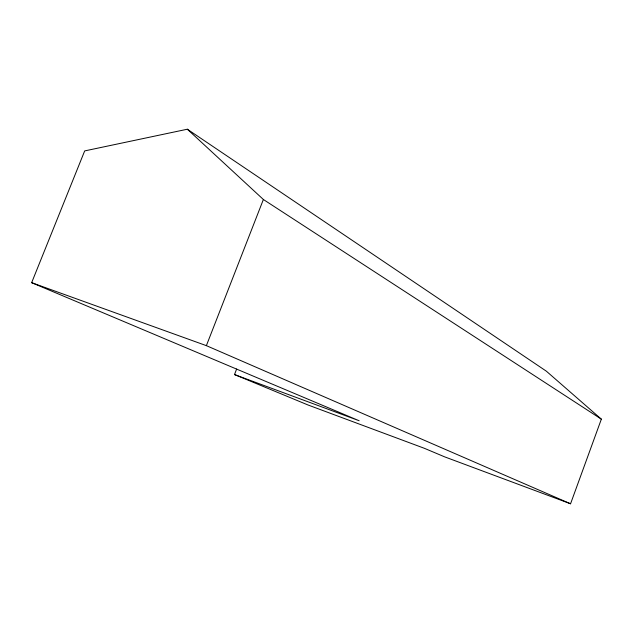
<?xml version="1.0" encoding="UTF-8"?>
<svg xmlns="http://www.w3.org/2000/svg" width="633" height="633" viewBox="0 0 633 633"><rect width="100%" height="100%" fill="white"/><g stroke="black" fill="none" stroke-linecap="round" stroke-linejoin="round"><path stroke-width="0.95" d="M234.495 374.554L308.152 405.041L424.355 448.299L444.659 456.86L570.555 503.781L601.35 419.157L546.342 371.175L187.336 129.219L84.68 150.915L31.65 282.674L359.164 420.755L234.495 374.554L236.631 369.031M570.555 503.781L206.374 345.65L263.375 199.498L187.336 129.219M31.65 282.674L206.374 345.65M263.375 199.498L601.35 419.157"/></g></svg>
